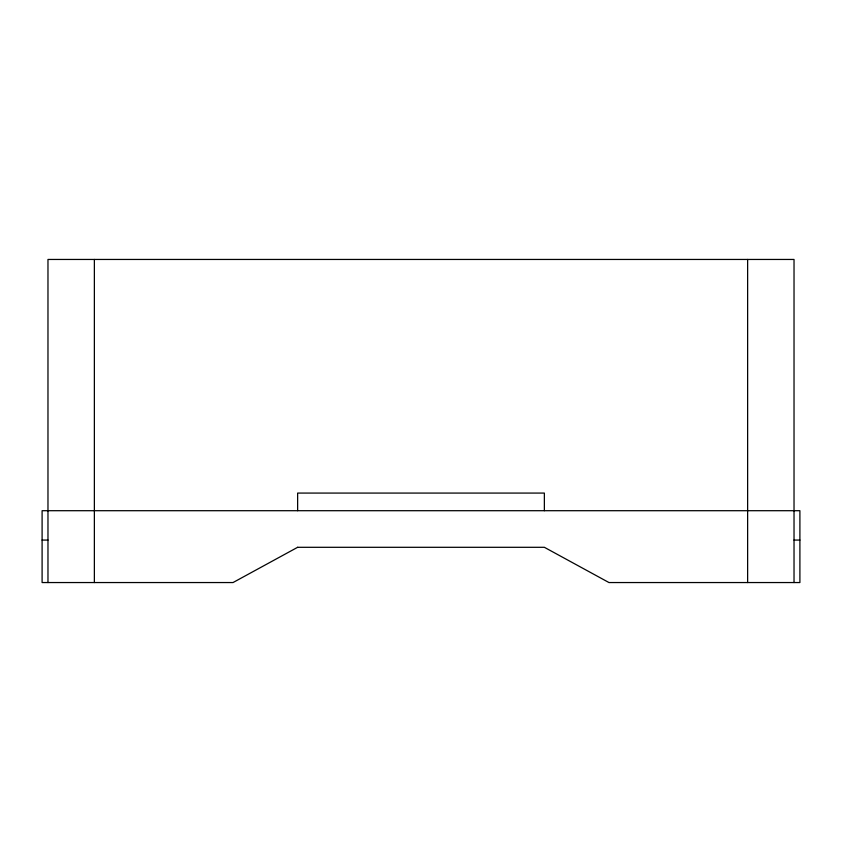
<?xml version="1.0" encoding="UTF-8"?>
<svg xmlns="http://www.w3.org/2000/svg" width="842" height="842" viewBox="0 0 842 842"><rect width="100%" height="100%" fill="white"/><g stroke="black" fill="none" stroke-linecap="round" stroke-linejoin="round"><path stroke-width="1.26" d="M42.1 540.069L47.973 540.069M794.027 540.069L799.9 540.069M794.027 582.548L794.027 259.452L47.973 259.452L47.973 582.548M747.633 259.452L747.633 582.548M544.364 510.705L544.364 493.075L297.636 493.075L297.636 510.705M94.367 259.452L94.367 582.548M297.636 547.3L233.024 582.548L42.1 582.548L42.1 510.705L799.9 510.705L799.9 582.548L608.976 582.548L544.364 547.3L297.636 547.3"/></g></svg>
